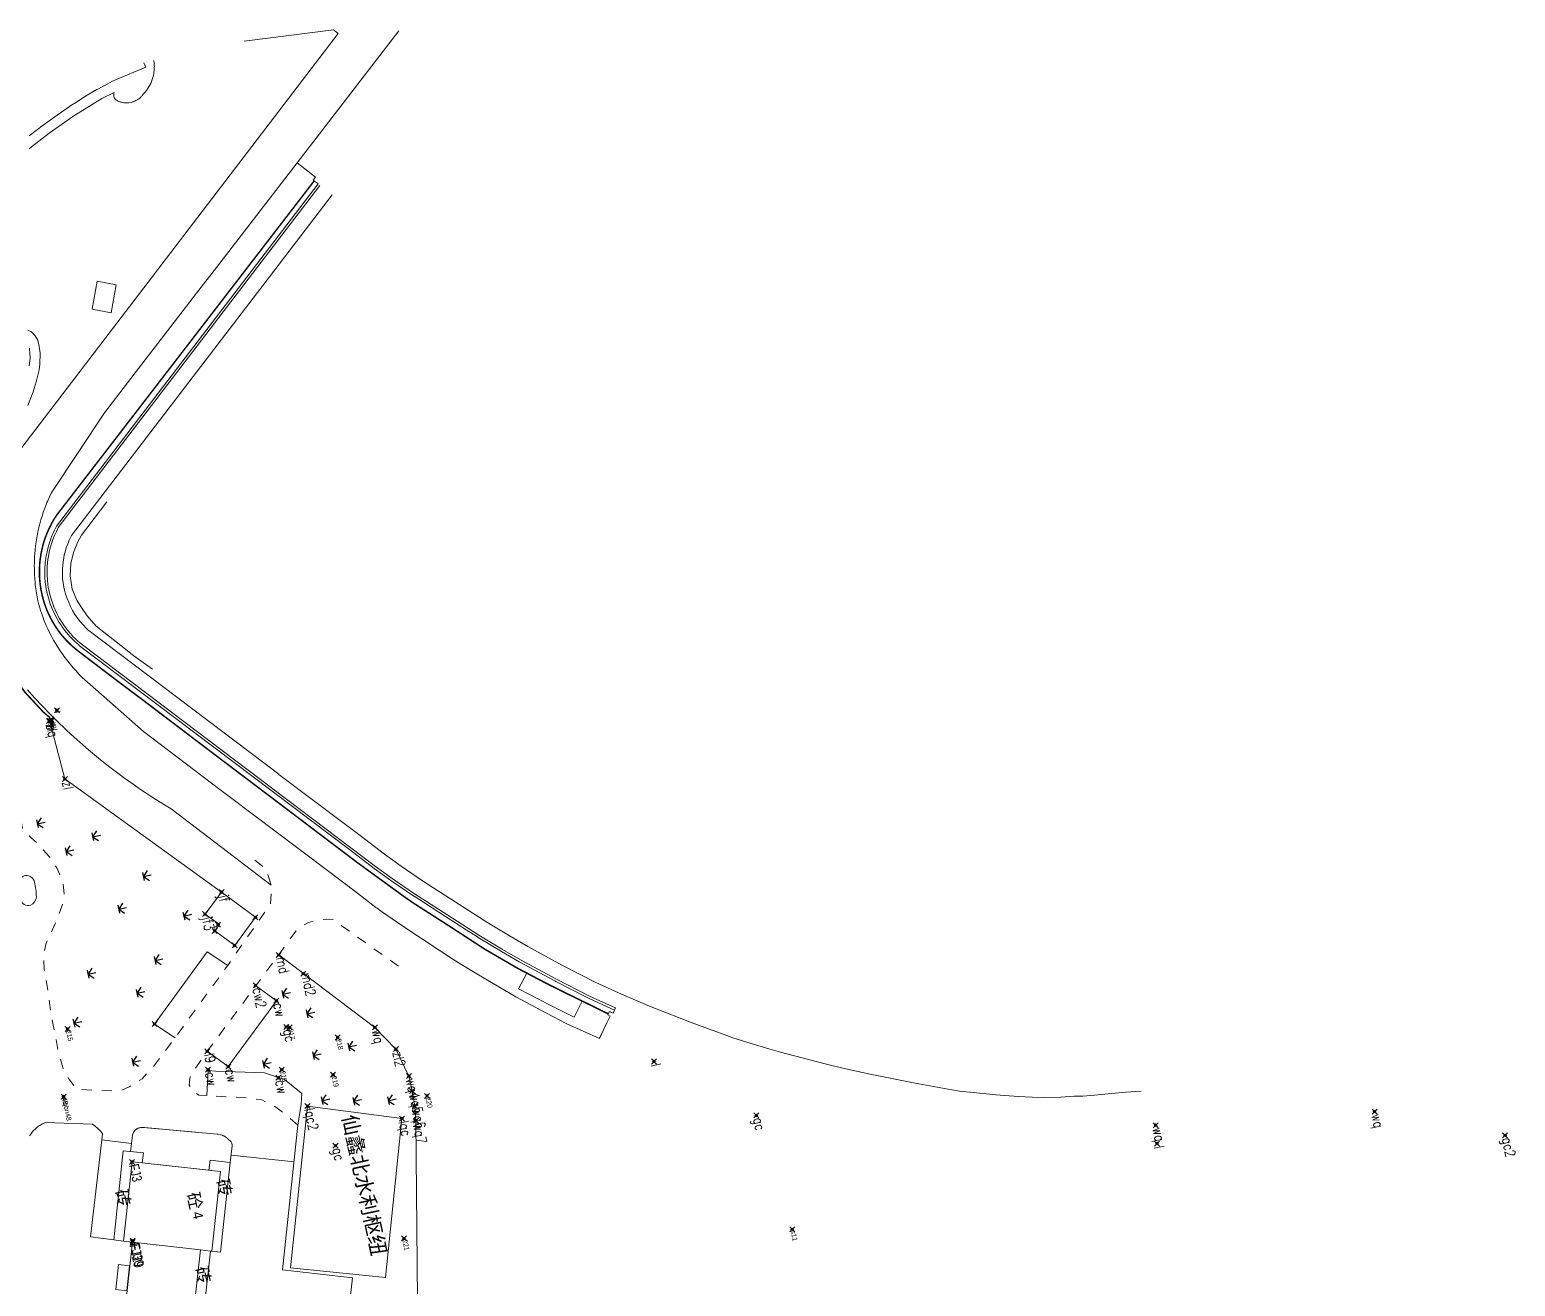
# Model space of a CAD drawing. Extents: x 526875 to 527530, y 3493038 to 3493574.
# Drawn here: x 527217.9 to 527514.3, y 3493323.7 to 3493574.5 of the extents above; entities that cross this region are included whole.
import ezdxf
from ezdxf.enums import TextEntityAlignment as Align

# ---------------------------------------------------------------- set-up
doc = ezdxf.new("R2010")
doc.units = 0
doc.header["$LTSCALE"] = 2
doc.header["$PDMODE"] = 35
doc.header["$PDSIZE"] = 0.5
doc.linetypes.add('X6', pattern=[2, 1, -1])
doc.layers.get('0').update_dxf_attribs({"linetype": 'CONTINUOUS'})
for name, color, linetype in [('DLSS', 7, 'CONTINUOUS'), ('JMD', 7, 'CONTINUOUS'), ('JMD-居民地名称说明注记', 7, 'CONTINUOUS'), ('JMD-房层注记', 7, 'CONTINUOUS'), ('JMD-房屋属性注记', 7, 'CONTINUOUS'), ('ZBTZ', 7, 'CONTINUOUS'), ('ZDH', 3, 'CONTINUOUS'), ('ZDH1', 2, 'CONTINUOUS'), ('zdh2', 7, 'CONTINUOUS'), ('交通辅助线_1000', 7, 'CONTINUOUS'), ('围墙', 7, 'CONTINUOUS'), ('植被线_1000', 7, 'CONTINUOUS'), ('植被面_1000', 7, 'CONTINUOUS')]:
    doc.layers.add(name, color=color, linetype=linetype)
for name, color, linetype, lineweight in [('线状交通及附属设施辅助层', 7, 'CONTINUOUS', 30), ('线状居民地及垣栅辅助层', 7, 'CONTINUOUS', 30), ('线状工矿建（构）筑物及其他设施', 7, 'CONTINUOUS', 30), ('线状植被与土质', 7, 'CONTINUOUS', 30)]:
    doc.layers.add(name, color=color, linetype=linetype, lineweight=lineweight)
doc.styles.add('HZ', font='rs.shx', dxfattribs={"width": 0.8})
doc.styles.add('中等线体', font='')
doc.styles.add('宋体', font='SimSun.ttf')
doc.styles.add('细等线体', font='', dxfattribs={"width": 0.8})
doc.styles.get('中等线体').set_extended_font_data('迷你简中等线')
doc.styles.get('细等线体').set_extended_font_data('迷你简细等线')
doc.linetypes.add('1161', pattern='A,0,[149,AAA.SHX,S=0.15,R=0,X=0,Y=0],-1.6', length=1.6)
doc.linetypes.add('443', pattern='A,9.4,[169,AAA.SHX,S=1,R=0,X=0,Y=0.15],0.6', length=10)
doc.linetypes.add('444', pattern='A,4.5,[145,AAA.SHX,S=1,R=0,X=0,Y=1],4.5,-0.5,[146,AAA.SHX,S=1,R=0,X=0,Y=0],-0.5', length=10)

# ---------------------------------------------------------------- blocks, each defined once
blk = doc.blocks.new('gc124')
for p, q in [((-1, 1), (0, 0)), ((-0.8, 0), (0.8, 0)), ((0, 0), (0, 1.6)), ((0, 0), (1, 1))]:
    blk.add_line(p, q)

msp = doc.modelspace()

# ---------------------------------------------------------------- linework, layer by layer
at = {"color": 252, "linetype": 'Continuous', "lineweight": 0, "elevation": 17.75, "flags": 128}
msp.add_lwpolyline([(527238.37, 3493332.5), (527236.56, 3493332.7)], dxfattribs=at)
at = {"layer": 'DLSS', "color": 252, "linetype": 'X6', "lineweight": 0, "flags": 128}
for points, elevation in [([(527262.8, 3493408.71), (527265.04, 3493406.95), (527266.06, 3493403.73), (527266.2, 3493403.43), (527265.89, 3493399.94), (527257.37, 3493387.72), (527246.85, 3493373.27), (527245.04, 3493370.78), (527242.3, 3493367.24), (527240.27, 3493365.1), (527237.72, 3493363.49), (527235.72, 3493362.6), (527227.24, 3493362.96), (527224.69, 3493366.39), (527223.5, 3493370.8), (527222.25, 3493377.34), (527221.69, 3493381.04), (527221.27, 3493383.98), (527220.75, 3493386.96), (527220.63, 3493389.94), (527221.11, 3493392.13), (527222.2, 3493394.32), (527223.31, 3493396.98), (527224.4, 3493399.84), (527224.75, 3493402.01), (527224.45, 3493404.3), (527223.35, 3493407.04), (527221.72, 3493409.43), (527219.7, 3493411.75), (527218.07, 3493413.22), (527216.48, 3493414.8), (527214.95, 3493422.68)], 10.33), ([(527271.34, 3493355.8), (527268.93, 3493357.95), (527266.61, 3493359.69), (527264.16, 3493360.88), (527261.39, 3493361.26), (527251.63, 3493361.81), (527250.29, 3493362.71), (527249.67, 3493363.9), (527249.85, 3493365.57), (527253.28, 3493370.57), (527267.54, 3493389.79), (527270.93, 3493394.55), (527272.07, 3493395.47), (527273.51, 3493396.27), (527275.17, 3493396.78), (527277.08, 3493396.92), (527278.41, 3493396.85), (527293.02, 3493386.45)], -3.07)]:
    msp.add_lwpolyline(points, dxfattribs=dict(at, elevation=elevation))
at = {"layer": 'JMD', "color": 252, "linetype": '443', "lineweight": 0, "flags": 128}
msp.add_lwpolyline([(527221.8, 3493436.59, 0.3, 0.3, 0), (527221.77, 3493437.28, 0.3, 0.3, 0), (527220.57, 3493438.27, 0.3, 0.3, 0), (527216.89, 3493442.25, 0.3, 0.3, 0), (527214.51, 3493445.59, 0.3, 0.3, 0), (527211.55, 3493451.61, 0.3, 0.3, 0), (527208.03, 3493451.14, 0.3, 0.3, 0), (527207.06, 3493454.05, 0.3, 0.3, 0), (527194.88, 3493452.4, 0.3, 0.3, 0), (527182.7, 3493450.66, 0.3, 0.3, 0), (527181.7, 3493450.56, 0.3, 0.3, 0), (527180.92, 3493450.67, 0.3, 0.3, 0), (527180.2, 3493450.63, 0.3, 0.3, 0), (527180.03, 3493450.73, 0.3, 0.3, 0), (527179.89, 3493450.86, 0.3, 0.3, 0), (527179.82, 3493450.93, 0.3, 0.3, 0), (527179.71, 3493451.09, 0.3, 0.3, 0), (527179.67, 3493451.18, 0.3, 0.3, 0), (527179.6, 3493451.36, 0.3, 0.3, 0), (527172.34, 3493503.25, 0.3, 0.3, 0), (527202.76, 3493543.92, 0, 0, 0)], format="xyseb", dxfattribs=at)
at = {"layer": 'JMD', "color": 252, "linetype": '444', "lineweight": 0, "flags": 128}
for points in [[(527256.13, 3493402.33), (527224.87, 3493424.92), (527221.8, 3493436.59)], [(527321.17, 3493321.62), (527295.26, 3493320.93), (527294.92, 3493356.69), (527294.69, 3493359.67), (527294.18, 3493362.67), (527293.52, 3493365.62), (527290.93, 3493371), (527286.73, 3493375.34), (527267.54, 3493389.79)]]:
    msp.add_lwpolyline(points, dxfattribs=at)
at = {"layer": 'JMD', "color": 252, "linetype": 'Continuous', "lineweight": 0, "elevation": 12.3, "flags": 128}
msp.add_lwpolyline([(527258.76, 3493391.69), (527254.78, 3493394.6), (527255.7, 3493395.85), (527252.84, 3493397.94), (527256.13, 3493402.33), (527262.91, 3493397.32)], close=True, dxfattribs=at)
at = {"layer": 'JMD', "color": 252, "linetype": 'Continuous', "lineweight": 0, "elevation": -3.07}
for points in [[(527240.32, 3493348.28), (527238.27, 3493348.5), (527236.56, 3493332.7), (527234.61, 3493332.94), (527236.53, 3493350.71), (527240.53, 3493350.27)], [(527254.21, 3493330.66), (527253.91, 3493330.69), (527251.91, 3493330.91), (527238.36, 3493332.5), (527236.56, 3493332.7), (527238.27, 3493348.5), (527240.32, 3493348.28), (527255.93, 3493346.59)], [(527254.21, 3493330.66), (527255.93, 3493346.59), (527253.63, 3493346.83), (527253.85, 3493348.83), (527257.85, 3493348.4), (527255.91, 3493330.48)], [(527250.87, 3493321.33), (527247.09, 3493285.71), (527233.38, 3493287.33), (527238.36, 3493332.5), (527251.91, 3493330.91)], [(527250.87, 3493321.33), (527251.91, 3493330.91), (527253.91, 3493330.69), (527252.87, 3493321.11)]]:
    msp.add_lwpolyline(points, close=True, dxfattribs=at)
at = {"layer": 'ZBTZ', "color": 252, "lineweight": 0, "elevation": 10.28, "flags": 128}
msp.add_lwpolyline([(527219.19, 3493401.37, -0.29189), (527218.02, 3493399.75, -0.518264), (527216.13, 3493400.98, 0.042083), (527215.78, 3493403.93, -0.449515), (527217.04, 3493405.63, -0.37671), (527218.82, 3493404.33, -0.046218)], format="xyb", close=True, dxfattribs=at)
at = {"layer": 'ZBTZ', "color": 252, "linetype": '1161', "lineweight": 0, "flags": 128}
for points, elevation in [([(527246.85, 3493373.27), (527242.76, 3493376), (527253.27, 3493390.4), (527257.37, 3493387.72)], 10.33), ([(527253.46, 3493366.71), (527253.17, 3493361.73)], 10.48)]:
    msp.add_lwpolyline(points, dxfattribs=dict(at, elevation=elevation))
at = {"layer": 'ZBTZ', "color": 252, "linetype": '1161', "lineweight": 0}
for points in [[(527253.28, 3493370.57), (527257.46, 3493367.51), (527267.09, 3493380.64), (527262.94, 3493383.72)], [(527253.46, 3493366.71), (527255, 3493366.57), (527264.69, 3493366.26), (527268.7, 3493364.93), (527272.14, 3493362.17), (527272.03, 3493360), (527272.03, 3493360), (527271.34, 3493355.8)]]:
    msp.add_lwpolyline(points, dxfattribs=at)
at = {"layer": 'ZDH', "linetype": 'Continuous', "lineweight": 0}
for p in [(527221.72, 3493436.49, 11.38), (527224.87, 3493424.92, 11.29), (527256.13, 3493402.33, 12.39), (527252.84, 3493397.94, 12.33), (527262.91, 3493397.32, 12.49), (527254.78, 3493394.6, 12.3), (527255.46, 3493395.83, 12.62), (527258.76, 3493391.69, 12.3), (527267.53, 3493389.79), (527272.44, 3493386.06, 11.09), (527262.94, 3493383.72, 10.91), (527267.09, 3493380.64, 10.9), (527242.76, 3493376, 10.62), (527269.05, 3493375.42, 11.24), (527286.73, 3493375.34, 11.29), (527253.28, 3493370.57, 10.56), (527290.93, 3493371, 11.17), (527253.46, 3493366.87, 10.48), (527257.46, 3493367.51, 10.62), (527342.43, 3493368.53, 11.16), (527267.46, 3493365.28, 10.57), (527293.52, 3493365.62, 11.17), (527294.18, 3493362.67, 11.16), (527273.29, 3493359.63, 10.61), (527294.69, 3493359.67, 11.21), (527362.85, 3493357.76, 11.27), (527486.24, 3493358.5, 12.27), (527292.12, 3493357.15, 10.7), (527294.92, 3493356.69, 11.24), (527442.54, 3493355.81, 12.46), (527442.84, 3493352.16, 11.42), (527512.3, 3493353.79, 12.21), (527278.88, 3493351.73, 10.74), (527238.27, 3493348.5, 23.06), (527238.37, 3493332.5, 17.75), (527238.4, 3493332.78, 17.75)]:
    msp.add_point(p, dxfattribs=at)
at = {"layer": 'ZDH1', "linetype": 'Continuous', "lineweight": 0}
for p in [(527225.41, 3493375), (527225.41, 3493375), (527269.73, 3493375.32), (527279.32, 3493373.32), (527268.16, 3493366.89), (527278.41, 3493365.87), (527224.6, 3493361.54), (527224.6, 3493361.54), (527297.15, 3493361.66), (527292.54, 3493333.21)]:
    msp.add_point(p, dxfattribs=at)
at = {"layer": 'zdh2', "linetype": 'Continuous', "lineweight": 0}
for p in [(527223.28, 3493438.65, 11.26), (527221.8, 3493436.59, 11.35), (527222.17, 3493436.83, 11.3), (527222.24, 3493436.54, 11.45), (527370.03, 3493335.02, 11.37)]:
    msp.add_point(p, dxfattribs=at)
at = {"layer": '交通辅助线_1000', "color": 252, "lineweight": 0, "elevation": -3.07}
for points in [[(527283.28, 3493402.11), (527273.48, 3493409.52), (527255.8, 3493422.83), (527240.54, 3493434.4), (527228.28, 3493445.25), (527227.68, 3493445.86), (527227.39, 3493446.17), (527227.1, 3493446.48), (527226.53, 3493447.11), (527225.98, 3493447.76), (527225.45, 3493448.42), (527224.93, 3493449.1), (527224.68, 3493449.44), (527224.43, 3493449.78), (527223.95, 3493450.48), (527223.49, 3493451.2), (527223.27, 3493451.56), (527223.04, 3493451.92), (527222.62, 3493452.66), (527222.21, 3493453.4), (527221.82, 3493454.16), (527221.45, 3493454.92), (527221.1, 3493455.7), (527220.77, 3493456.48), (527220.62, 3493456.88), (527220.46, 3493457.27), (527220.18, 3493458.07), (527220.03, 3493458.48), (527219.91, 3493458.88), (527219.65, 3493459.69), (527219.48, 3493460.49), (527219.4, 3493460.89), (527219.32, 3493461.29), (527219.25, 3493461.69), (527219.12, 3493462.5), (527219.01, 3493463.3), (527218.97, 3493463.71), (527218.93, 3493464.11), (527218.86, 3493464.93), (527218.81, 3493465.74), (527218.78, 3493466.56), (527218.78, 3493466.96), (527218.77, 3493467.37), (527218.78, 3493468.19), (527218.81, 3493469), (527218.84, 3493469.41), (527218.86, 3493469.82), (527218.93, 3493470.63), (527219.02, 3493471.44), (527219.08, 3493471.84), (527219.13, 3493472.25), (527219.26, 3493473.05), (527219.41, 3493473.86), (527219.49, 3493474.25), (527219.67, 3493475.05), (527219.77, 3493475.45), (527219.86, 3493475.84), (527220.08, 3493476.63), (527220.31, 3493477.41), (527220.44, 3493477.8), (527220.57, 3493478.19), (527220.84, 3493478.95), (527221.13, 3493479.72), (527221.29, 3493480.09), (527221.44, 3493480.47), (527221.77, 3493481.22), (527222.11, 3493481.96), (527232.75, 3493497.97), (527239.58, 3493506.83), (527251.15, 3493521.86), (527255.13, 3493527.03), (527271.2, 3493547.9), (527291.49, 3493574.24)], [(527275.42, 3493543.68), (527223.18, 3493475.36), (527222.77, 3493474.55), (527222.52, 3493474.01), (527222.28, 3493473.45), (527222.07, 3493472.89), (527221.97, 3493472.61), (527221.87, 3493472.32), (527221.78, 3493472.04), (527221.6, 3493471.46), (527221.52, 3493471.17), (527221.44, 3493470.88), (527221.38, 3493470.58), (527221.31, 3493470.29), (527221.19, 3493469.7), (527221.09, 3493469.11), (527221.04, 3493468.79), (527221.01, 3493468.51), (527220.97, 3493468.17), (527220.94, 3493467.91), (527220.91, 3493467.54), (527220.9, 3493467.31), (527220.87, 3493466.71), (527220.87, 3493466.59), (527220.87, 3493466.11), (527220.87, 3493465.96), (527220.89, 3493465.2), (527220.9, 3493465.01), (527220.95, 3493464.38), (527220.96, 3493464.3), (527221.02, 3493463.75), (527221.07, 3493463.41), (527221.17, 3493462.81), (527221.22, 3493462.52), (527221.29, 3493462.2), (527221.44, 3493461.56), (527221.53, 3493461.25), (527221.71, 3493460.62), (527221.82, 3493460.31), (527222.03, 3493459.69), (527222.39, 3493458.78), (527222.8, 3493457.89), (527223.25, 3493457.02), (527223.75, 3493456.18), (527224.11, 3493455.63), (527224.29, 3493455.36), (527224.48, 3493455.09), (527224.86, 3493454.57), (527225.07, 3493454.31), (527225.27, 3493454.06), (527225.49, 3493453.81), (527225.92, 3493453.32), (527226.14, 3493453.08), (527226.59, 3493452.61), (527226.83, 3493452.39), (527227.31, 3493451.94), (527227.56, 3493451.73), (527227.8, 3493451.51), (527281.66, 3493410.84), (527286.57, 3493407.08), (527289.95, 3493404.66), (527294.53, 3493401.53), (527294.55, 3493401.52), (527295.51, 3493400.9), (527300.85, 3493397.47), (527304.94, 3493394.84), (527307.22, 3493393.39), (527307.36, 3493393.3), (527311.99, 3493390.5), (527315.56, 3493388.43), (527322.64, 3493384.64), (527322.86, 3493384.52), (527329.34, 3493381.19), (527333.95, 3493379.07), (527334.59, 3493378.79), (527334.28, 3493378.15)], [(527332.37, 3493374.88), (527331.55, 3493373.11), (527325.07, 3493376.07), (527321, 3493378.15), (527314.9, 3493381.46), (527308.9, 3493384.95), (527306.39, 3493386.45), (527303.87, 3493387.96), (527302.27, 3493388.95), (527299.54, 3493390.73), (527292.34, 3493395.53), (527288.07, 3493398.49), (527287.21, 3493399.11), (527286.96, 3493399.29), (527283.28, 3493402.11)], [(527287.21, 3493399.11), (527286.96, 3493399.29), (527283.28, 3493402.11)], [(527234.61, 3493332.94), (527229.96, 3493333.51), (527232.23, 3493352.87), (527232.38, 3493354.15), (527232.01, 3493354.61), (527231.81, 3493354.83), (527231.39, 3493355.24), (527230.94, 3493355.63), (527230.4, 3493356.02), (527221.03, 3493356.34), (527220.57, 3493356.15), (527220.37, 3493356.06), (527219.99, 3493355.84), (527219.8, 3493355.73), (527219.44, 3493355.47), (527219.27, 3493355.34), (527218.93, 3493355.05), (527218.62, 3493354.74), (527218.33, 3493354.4), (527218.2, 3493354.23), (527218.07, 3493354.05), (527217.83, 3493353.68)], [(527240.77, 3493355.35), (527240.49, 3493355.38), (527240.46, 3493355.38), (527240.21, 3493355.38), (527240.14, 3493355.37), (527240.01, 3493355.35), (527239.82, 3493355.32), (527239.74, 3493355.29), (527239.63, 3493355.26), (527239.5, 3493355.21), (527239.47, 3493355.2), (527239.29, 3493355.1), (527239.26, 3493355.08), (527239.12, 3493354.98), (527238.98, 3493354.87), (527238.91, 3493354.8), (527238.78, 3493354.67), (527238.72, 3493354.59), (527238.58, 3493354.39), (527238.57, 3493354.36), (527238.37, 3493353.87), (527238.29, 3493353.24), (527237.95, 3493350.55)], [(527257.85, 3493348.4), (527258.24, 3493351.67), (527258.25, 3493351.71), (527258.25, 3493351.87), (527258.25, 3493351.88), (527258.23, 3493352), (527258.22, 3493352.05), (527258.19, 3493352.15), (527258.15, 3493352.27), (527258.05, 3493352.44), (527258.03, 3493352.48), (527257.9, 3493352.63), (527257.77, 3493352.73), (527257.64, 3493352.82), (527257.41, 3493353.07), (527257.28, 3493353.18), (527257.16, 3493353.3), (527257.07, 3493353.37), (527256.98, 3493353.43), (527256.79, 3493353.56), (527256.59, 3493353.66), (527256.49, 3493353.72), (527256.39, 3493353.76), (527256.28, 3493353.8), (527256.07, 3493353.88), (527255.94, 3493353.91), (527255.47, 3493354), (527255.29, 3493354.03), (527240.49, 3493355.37)], [(527271.34, 3493355.8), (527268.29, 3493326.94), (527282.29, 3493325.36), (527281.21, 3493316.13)]]:
    msp.add_lwpolyline(points, dxfattribs=at)
at = {"layer": '围墙', "color": 252, "linetype": '443', "lineweight": 0, "const_width": 0.3, "elevation": -3.07}
msp.add_lwpolyline([(527274.62, 3493544.29), (527223.18, 3493477.51), (527222.84, 3493476.99), (527222.52, 3493476.45), (527222.21, 3493475.91), (527221.93, 3493475.35), (527221.66, 3493474.79), (527221.29, 3493473.93), (527220.95, 3493473.06), (527220.66, 3493472.17), (527220.49, 3493471.57), (527220.27, 3493470.66), (527220.09, 3493469.74), (527219.95, 3493468.82), (527219.85, 3493467.88), (527219.8, 3493466.95), (527219.79, 3493466.01), (527219.82, 3493465.08), (527219.87, 3493464.46), (527219.98, 3493463.53), (527220.12, 3493462.6), (527220.32, 3493461.69), (527220.55, 3493460.78), (527220.82, 3493459.88), (527221.14, 3493458.99), (527221.38, 3493458.4), (527221.64, 3493457.82), (527222.06, 3493456.96), (527222.52, 3493456.13), (527223.02, 3493455.32), (527223.56, 3493454.53), (527223.95, 3493454.02), (527224.34, 3493453.52), (527224.97, 3493452.8), (527225.41, 3493452.34), (527226.09, 3493451.67), (527226.8, 3493451.04), (527227.55, 3493450.44), (527234.88, 3493444.85), (527240.62, 3493440.54), (527253.6, 3493430.68), (527269.34, 3493418.77), (527283.28, 3493408.2), (527292.77, 3493401.3), (527294.54, 3493400.08), (527302.15, 3493395.2), (527308.6, 3493390.99), (527315.3, 3493387.09), (527321.7, 3493383.74), (527333.31, 3493378.04)], dxfattribs=at)
at = {"layer": '植被线_1000', "color": 252, "lineweight": 0}
for p, q in [((527232.23, 3493352.87, -3.07), (527238.15, 3493352.18, -3.07)), ((527258.04, 3493349.86, -3.07), (527270.63, 3493348.49, -3.07))]:
    msp.add_line(p, q, dxfattribs=at)
at = {"layer": '植被线_1000', "color": 252, "lineweight": 0, "elevation": -3.07}
for points in [[(527275.78, 3493543.41), (527223.56, 3493475.11), (527223.17, 3493474.33), (527222.81, 3493473.53), (527222.48, 3493472.71), (527222.2, 3493471.88), (527221.95, 3493471.03), (527221.75, 3493470.18), (527221.58, 3493469.31), (527221.49, 3493468.73), (527221.42, 3493468.15), (527221.35, 3493467.27), (527221.32, 3493466.39), (527221.33, 3493465.51), (527221.38, 3493464.64), (527221.47, 3493463.76), (527221.56, 3493463.18), (527221.66, 3493462.6), (527221.8, 3493461.98), (527222.05, 3493461.06), (527222.24, 3493460.45), (527222.45, 3493459.85), (527222.68, 3493459.26), (527222.93, 3493458.67), (527223.2, 3493458.09), (527223.49, 3493457.52), (527223.8, 3493456.97), (527224.3, 3493456.15), (527224.66, 3493455.62), (527225.03, 3493455.1), (527225.42, 3493454.6), (527226.03, 3493453.87), (527226.46, 3493453.39), (527226.91, 3493452.94), (527227.37, 3493452.5), (527228.09, 3493451.87), (527281.93, 3493411.2), (527286.84, 3493407.44), (527290.21, 3493405.04), (527294.64, 3493402), (527301.1, 3493397.85), (527307.46, 3493393.77), (527312.22, 3493390.89), (527315.78, 3493388.82), (527322.85, 3493385.04), (527329.54, 3493381.59), (527334.14, 3493379.48), (527334.77, 3493379.21), (527334.59, 3493378.79)], [(527267.55, 3493425.89), (527229.99, 3493454.26), (527229.55, 3493454.65), (527229.12, 3493455.05), (527228.5, 3493455.69), (527227.92, 3493456.35), (527227.38, 3493457.05), (527226.88, 3493457.78), (527226.42, 3493458.54), (527226.01, 3493459.32), (527225.63, 3493460.12), (527225.31, 3493460.94), (527225.02, 3493461.78), (527224.79, 3493462.63), (527224.66, 3493463.2), (527224.51, 3493464.07), (527224.42, 3493464.95), (527224.38, 3493465.83), (527224.38, 3493466.72), (527224.44, 3493467.6), (527224.5, 3493468.18), (527224.64, 3493469.06), (527224.76, 3493469.63), (527224.97, 3493470.49), (527225.14, 3493471.05), (527225.44, 3493471.88), (527225.78, 3493472.7), (527226.17, 3493473.49), (527253.76, 3493509.49), (527264.82, 3493524.04), (527278.2, 3493541.54)], [(527267.59, 3493425.83), (527283.79, 3493413.63), (527288.65, 3493409.9), (527291.96, 3493407.54), (527296.46, 3493404.47), (527302.75, 3493400.42), (527309.09, 3493396.36), (527313.77, 3493393.52), (527317.28, 3493391.49), (527324.21, 3493387.7), (527330.85, 3493384.28), (527335.35, 3493382.22), (527341.18, 3493379.74), (527349.84, 3493376.33), (527357, 3493373.7), (527358.2, 3493373.27), (527361.82, 3493372.1), (527365.37, 3493371.05), (527367.71, 3493370.42), (527376.36, 3493368.14), (527380.42, 3493367.16), (527385.6, 3493366.02), (527394.58, 3493364.21), (527401.91, 3493362.89), (527403.41, 3493362.64), (527404.03, 3493362.56), (527405.56, 3493362.39), (527410.68, 3493361.88), (527415.09, 3493361.55), (527417.88, 3493361.41), (527420.24, 3493361.35), (527423.66, 3493361.41), (527426.29, 3493361.63), (527428.04, 3493361.64), (527430.36, 3493361.83), (527436.56, 3493362.43), (527439.68, 3493362.59)]]:
    msp.add_lwpolyline(points, dxfattribs=at)
at = {"layer": '植被线_1000', "color": 252, "lineweight": 0, "elevation": 10.68}
msp.add_lwpolyline([(527292.12, 3493357.15), (527273.29, 3493359.63), (527269.87, 3493327.34), (527288.86, 3493325.44)], close=True, dxfattribs=at)
at = {"layer": '植被面_1000', "color": 252, "lineweight": 0, "elevation": -3.07}
for points in [[(527260.64, 3493572.19), (527278.47, 3493574.47), (527279.4, 3493573.74), (527216.26, 3493491.1)], [(527217.73, 3493550.7), (527218.22, 3493551.1), (527221.75, 3493553.8), (527226.64, 3493557.29), (527227.16, 3493557.63), (527229.58, 3493559.11), (527230.31, 3493559.56), (527232.27, 3493560.76), (527234.73, 3493561.94), (527234.67, 3493561.8), (527234.63, 3493561.65), (527234.61, 3493561.42), (527234.61, 3493561.27), (527234.65, 3493561.12), (527234.66, 3493561.05), (527234.69, 3493560.97), (527234.72, 3493560.9), (527234.76, 3493560.84), (527234.83, 3493560.7), (527234.88, 3493560.64), (527234.93, 3493560.58), (527234.99, 3493560.53), (527235.04, 3493560.48), (527235.11, 3493560.43), (527235.17, 3493560.39), (527235.37, 3493560.28), (527235.63, 3493560.16), (527235.77, 3493560.11), (527235.91, 3493560.06), (527236.05, 3493560.02), (527236.2, 3493559.98), (527236.34, 3493559.95), (527236.63, 3493559.9), (527236.78, 3493559.89), (527237.07, 3493559.86), (527237.22, 3493559.87), (527237.37, 3493559.87), (527237.66, 3493559.89), (527238.1, 3493559.97), (527238.38, 3493560.05), (527238.52, 3493560.1), (527238.66, 3493560.15), (527238.8, 3493560.2), (527239.06, 3493560.33), (527239.44, 3493560.56), (527239.8, 3493560.83), (527240.01, 3493561.03), (527240.12, 3493561.13), (527240.22, 3493561.24), (527240.32, 3493561.35), (527240.49, 3493561.59), (527240.91, 3493562.04), (527241.16, 3493562.36), (527241.51, 3493562.87), (527241.72, 3493563.22), (527241.81, 3493563.4), (527242, 3493563.77), (527242.08, 3493563.96), (527242.24, 3493564.34), (527242.3, 3493564.53), (527242.43, 3493564.92), (527242.48, 3493565.12), (527242.53, 3493565.32), (527242.61, 3493565.72), (527242.64, 3493565.92), (527242.69, 3493566.33), (527242.71, 3493566.53), (527242.72, 3493566.94), (527242.73, 3493567.15), (527242.72, 3493567.35), (527242.7, 3493567.76), (527242.63, 3493568.32)], [(527217.48, 3493499.46), (527218.51, 3493502.2), (527219.14, 3493504.2), (527219.71, 3493506.61), (527219.86, 3493507.74), (527219.93, 3493509.88), (527219.77, 3493511.23), (527219.48, 3493512.48), (527218.95, 3493513.38), (527218.22, 3493514.14), (527217.47, 3493514.51)]]:
    msp.add_lwpolyline(points, dxfattribs=at)
at = {"layer": '植被面_1000', "color": 252, "lineweight": 0}
for points, elevation in [([(527274.62, 3493544.29), (527223.18, 3493477.51), (527222.84, 3493476.99), (527222.52, 3493476.45), (527222.21, 3493475.91), (527221.93, 3493475.35), (527221.66, 3493474.79), (527221.29, 3493473.93), (527220.95, 3493473.06), (527220.66, 3493472.17), (527220.49, 3493471.57), (527220.27, 3493470.66), (527220.09, 3493469.74), (527219.95, 3493468.84), (527219.95, 3493468.82), (527219.95, 3493468.82), (527219.94, 3493468.76), (527219.85, 3493467.88), (527219.8, 3493466.95), (527219.79, 3493466.01), (527219.82, 3493465.08), (527219.87, 3493464.46), (527219.98, 3493463.53), (527220.12, 3493462.6), (527220.32, 3493461.69), (527220.55, 3493460.78), (527220.82, 3493459.88), (527221.14, 3493458.99), (527221.38, 3493458.4), (527221.64, 3493457.82), (527222.06, 3493456.96), (527222.52, 3493456.13), (527223.02, 3493455.32), (527223.56, 3493454.53), (527223.95, 3493454.02), (527224.08, 3493453.85), (527224.21, 3493453.69), (527224.34, 3493453.52), (527224.54, 3493453.3), (527224.87, 3493452.92), (527224.97, 3493452.8), (527225.27, 3493452.49), (527225.37, 3493452.38), (527225.41, 3493452.34), (527225.61, 3493452.14), (527226.04, 3493451.72), (527226.09, 3493451.67), (527226.31, 3493451.47), (527226.75, 3493451.09), (527226.8, 3493451.04), (527226.88, 3493450.97), (527227.55, 3493450.44), (527234.88, 3493444.85), (527240.62, 3493440.54), (527253.6, 3493430.68), (527269.34, 3493418.77), (527283.28, 3493408.2), (527292.77, 3493401.3), (527294.54, 3493400.08), (527302.15, 3493395.2), (527308.6, 3493390.99), (527315.3, 3493387.09), (527317.05, 3493386.18), (527315.4, 3493383.02), (527321.58, 3493379.83), (527326.51, 3493377.38), (527328.09, 3493380.6), (527333.31, 3493378.04), (527333.21, 3493377.84), (527333.71, 3493377.56), (527333.04, 3493376.22), (527332.37, 3493374.88), (527331.58, 3493373.19), (527331.55, 3493373.11), (527325.07, 3493376.07), (527321, 3493378.15), (527314.9, 3493381.46), (527308.9, 3493384.95), (527306.39, 3493386.45), (527303.87, 3493387.96), (527302.27, 3493388.95), (527299.54, 3493390.73), (527292.34, 3493395.53), (527288.07, 3493398.49), (527287.21, 3493399.11), (527286.96, 3493399.29), (527283.28, 3493402.11), (527273.48, 3493409.52), (527255.8, 3493422.83), (527240.54, 3493434.4), (527228.28, 3493445.25), (527227.68, 3493445.86), (527227.39, 3493446.17), (527227.1, 3493446.48), (527226.53, 3493447.11), (527225.98, 3493447.76), (527225.45, 3493448.42), (527224.93, 3493449.1), (527224.68, 3493449.44), (527224.43, 3493449.78), (527223.95, 3493450.48), (527223.49, 3493451.2), (527223.27, 3493451.56), (527223.04, 3493451.92), (527222.62, 3493452.66), (527222.21, 3493453.4), (527221.82, 3493454.16), (527221.45, 3493454.92), (527221.1, 3493455.7), (527220.77, 3493456.48), (527220.62, 3493456.88), (527220.46, 3493457.27), (527220.18, 3493458.07), (527220.03, 3493458.48), (527219.91, 3493458.88), (527219.65, 3493459.69), (527219.48, 3493460.49), (527219.4, 3493460.89), (527219.32, 3493461.29), (527219.25, 3493461.69), (527219.12, 3493462.5), (527219.01, 3493463.3), (527218.97, 3493463.71), (527218.93, 3493464.11), (527218.86, 3493464.93), (527218.81, 3493465.74), (527218.78, 3493466.56), (527218.78, 3493466.96), (527218.77, 3493467.37), (527218.78, 3493468.19), (527218.81, 3493469), (527218.84, 3493469.41), (527218.86, 3493469.82), (527218.93, 3493470.63), (527219.02, 3493471.44), (527219.08, 3493471.84), (527219.13, 3493472.25), (527219.26, 3493473.05), (527219.41, 3493473.86), (527219.49, 3493474.25), (527219.67, 3493475.05), (527219.77, 3493475.45), (527219.86, 3493475.84), (527220.08, 3493476.63), (527220.31, 3493477.41), (527220.44, 3493477.8), (527220.57, 3493478.19), (527220.84, 3493478.95), (527221.13, 3493479.72), (527221.29, 3493480.09), (527221.44, 3493480.47), (527221.77, 3493481.22), (527222.11, 3493481.96), (527232.75, 3493497.97), (527239.58, 3493506.83), (527251.15, 3493521.86), (527255.13, 3493527.03), (527271.2, 3493547.9), (527274.87, 3493545.07), (527274.42, 3493544.44)], -3.07), ([(527333.31, 3493378.04), (527328.09, 3493380.6), (527321.7, 3493383.74), (527317.05, 3493386.18), (527315.3, 3493387.09), (527308.6, 3493390.99), (527302.15, 3493395.2), (527294.54, 3493400.08), (527292.77, 3493401.3), (527283.28, 3493408.2), (527269.34, 3493418.77), (527253.6, 3493430.68), (527240.62, 3493440.54), (527234.88, 3493444.85), (527227.55, 3493450.44), (527226.88, 3493450.97), (527226.8, 3493451.04), (527226.75, 3493451.09), (527226.31, 3493451.47), (527226.09, 3493451.67), (527226.04, 3493451.72), (527225.61, 3493452.14), (527225.41, 3493452.34), (527225.37, 3493452.38), (527225.27, 3493452.49), (527224.97, 3493452.8), (527224.87, 3493452.92), (527224.54, 3493453.3), (527224.34, 3493453.52), (527224.21, 3493453.69), (527224.08, 3493453.85), (527223.95, 3493454.02), (527223.56, 3493454.53), (527223.02, 3493455.32), (527222.52, 3493456.13), (527222.06, 3493456.96), (527221.64, 3493457.82), (527221.38, 3493458.4), (527221.14, 3493458.99), (527220.82, 3493459.88), (527220.55, 3493460.78), (527220.32, 3493461.69), (527220.12, 3493462.6), (527219.98, 3493463.53), (527219.87, 3493464.46), (527219.82, 3493465.08), (527219.79, 3493466.01), (527219.8, 3493466.95), (527219.85, 3493467.88), (527219.94, 3493468.76), (527219.95, 3493468.82), (527219.95, 3493468.82), (527219.95, 3493468.84), (527220.09, 3493469.74), (527220.27, 3493470.66), (527220.49, 3493471.57), (527220.66, 3493472.17), (527220.95, 3493473.06), (527221.29, 3493473.93), (527221.66, 3493474.79), (527221.93, 3493475.35), (527222.21, 3493475.91), (527222.52, 3493476.45), (527222.84, 3493476.99), (527223.18, 3493477.51), (527274.62, 3493544.29), (527274.82, 3493544.14), (527275.06, 3493543.96), (527275.42, 3493543.68), (527223.18, 3493475.36), (527222.77, 3493474.55), (527222.52, 3493474.01), (527222.28, 3493473.45), (527222.07, 3493472.89), (527221.97, 3493472.61), (527221.87, 3493472.32), (527221.78, 3493472.04), (527221.6, 3493471.46), (527221.52, 3493471.17), (527221.44, 3493470.88), (527221.38, 3493470.58), (527221.31, 3493470.29), (527221.19, 3493469.7), (527221.09, 3493469.11), (527221.04, 3493468.79), (527221.01, 3493468.51), (527220.97, 3493468.17), (527220.94, 3493467.91), (527220.91, 3493467.54), (527220.9, 3493467.31), (527220.87, 3493466.71), (527220.87, 3493466.59), (527220.87, 3493466.11), (527220.87, 3493465.96), (527220.89, 3493465.2), (527220.9, 3493465.01), (527220.95, 3493464.38), (527220.96, 3493464.3), (527221.02, 3493463.75), (527221.07, 3493463.41), (527221.17, 3493462.81), (527221.22, 3493462.52), (527221.29, 3493462.2), (527221.44, 3493461.56), (527221.53, 3493461.25), (527221.71, 3493460.62), (527221.82, 3493460.31), (527222.03, 3493459.69), (527222.39, 3493458.78), (527222.8, 3493457.89), (527223.25, 3493457.02), (527223.75, 3493456.18), (527224.11, 3493455.63), (527224.29, 3493455.36), (527224.48, 3493455.09), (527224.86, 3493454.57), (527225.07, 3493454.31), (527225.27, 3493454.06), (527225.49, 3493453.81), (527225.92, 3493453.32), (527226.14, 3493453.08), (527226.59, 3493452.61), (527226.83, 3493452.39), (527227.31, 3493451.94), (527227.56, 3493451.73), (527227.8, 3493451.51), (527281.66, 3493410.84), (527286.57, 3493407.08), (527289.95, 3493404.66), (527294.53, 3493401.53), (527294.55, 3493401.52), (527295.51, 3493400.9), (527300.85, 3493397.47), (527304.94, 3493394.84), (527307.22, 3493393.39), (527307.36, 3493393.3), (527311.99, 3493390.5), (527315.56, 3493388.43), (527322.64, 3493384.64), (527322.86, 3493384.52), (527329.34, 3493381.19), (527333.95, 3493379.07), (527334.59, 3493378.79), (527334.28, 3493378.15), (527333.57, 3493378.53)], -3.07), ([(527231.34, 3493524.27), (527230.31, 3493518.69), (527234.09, 3493517.99), (527235.11, 3493523.58)], -3.07), ([(527273.29, 3493359.63), (527269.87, 3493327.34), (527288.86, 3493325.44), (527292.12, 3493357.15)], 10.68), ([(527253.63, 3493346.83), (527240.32, 3493348.28), (527240.53, 3493350.27), (527237.95, 3493350.55), (527238.29, 3493353.24), (527238.37, 3493353.87), (527238.57, 3493354.36), (527238.58, 3493354.39), (527238.72, 3493354.59), (527238.78, 3493354.67), (527238.91, 3493354.8), (527238.98, 3493354.87), (527239.12, 3493354.98), (527239.26, 3493355.08), (527239.29, 3493355.1), (527239.47, 3493355.2), (527239.5, 3493355.21), (527239.63, 3493355.26), (527239.74, 3493355.29), (527239.82, 3493355.32), (527240.01, 3493355.35), (527240.14, 3493355.37), (527240.21, 3493355.38), (527240.46, 3493355.38), (527240.49, 3493355.38), (527240.77, 3493355.35), (527255.29, 3493354.03), (527255.47, 3493354), (527255.94, 3493353.91), (527256.07, 3493353.88), (527256.28, 3493353.8), (527256.39, 3493353.76), (527256.49, 3493353.72), (527256.59, 3493353.66), (527256.79, 3493353.56), (527256.98, 3493353.43), (527257.07, 3493353.37), (527257.16, 3493353.3), (527257.28, 3493353.18), (527257.41, 3493353.07), (527257.64, 3493352.82), (527257.77, 3493352.73), (527257.9, 3493352.63), (527258.03, 3493352.48), (527258.05, 3493352.44), (527258.15, 3493352.27), (527258.19, 3493352.15), (527258.22, 3493352.05), (527258.23, 3493352), (527258.25, 3493351.88), (527258.25, 3493351.87), (527258.25, 3493351.71), (527258.24, 3493351.67), (527257.85, 3493348.4), (527253.85, 3493348.83)], -3.07)]:
    msp.add_lwpolyline(points, close=True, dxfattribs=dict(at, elevation=elevation))
at = {"layer": '线状交通及附属设施辅助层', "color": 252, "lineweight": 0, "elevation": -3.07}
for points in [[(527283.28, 3493402.11), (527273.48, 3493409.52), (527255.8, 3493422.83), (527240.54, 3493434.4), (527228.28, 3493445.25), (527227.68, 3493445.86), (527227.39, 3493446.17), (527227.1, 3493446.48), (527226.53, 3493447.11), (527225.98, 3493447.76), (527225.45, 3493448.42), (527224.93, 3493449.1), (527224.68, 3493449.44), (527224.43, 3493449.78), (527223.95, 3493450.48), (527223.49, 3493451.2), (527223.27, 3493451.56), (527223.04, 3493451.92), (527222.62, 3493452.66), (527222.21, 3493453.4), (527221.82, 3493454.16), (527221.45, 3493454.92), (527221.1, 3493455.7), (527220.77, 3493456.48), (527220.62, 3493456.88), (527220.46, 3493457.27), (527220.18, 3493458.07), (527220.03, 3493458.48), (527219.91, 3493458.88), (527219.65, 3493459.69), (527219.48, 3493460.49), (527219.4, 3493460.89), (527219.32, 3493461.29), (527219.25, 3493461.69), (527219.12, 3493462.5), (527219.01, 3493463.3), (527218.97, 3493463.71), (527218.93, 3493464.11), (527218.86, 3493464.93), (527218.81, 3493465.74), (527218.78, 3493466.56), (527218.78, 3493466.96), (527218.77, 3493467.37), (527218.78, 3493468.19), (527218.81, 3493469), (527218.84, 3493469.41), (527218.86, 3493469.82), (527218.93, 3493470.63), (527219.02, 3493471.44), (527219.08, 3493471.84), (527219.13, 3493472.25), (527219.26, 3493473.05), (527219.41, 3493473.86), (527219.49, 3493474.25), (527219.67, 3493475.05), (527219.77, 3493475.45), (527219.86, 3493475.84), (527220.08, 3493476.63), (527220.31, 3493477.41), (527220.44, 3493477.8), (527220.57, 3493478.19), (527220.84, 3493478.95), (527221.13, 3493479.72), (527221.29, 3493480.09), (527221.44, 3493480.47), (527221.77, 3493481.22), (527222.11, 3493481.96), (527232.75, 3493497.97), (527239.58, 3493506.83), (527251.15, 3493521.86), (527255.13, 3493527.03), (527271.2, 3493547.9), (527291.49, 3493574.24)], [(527217.77, 3493553.3), (527220.55, 3493555.42), (527220.56, 3493555.43), (527223.31, 3493557.39), (527225.5, 3493558.96), (527226.08, 3493559.33), (527227.16, 3493560.03), (527228.24, 3493560.72), (527228.25, 3493560.73), (527229.34, 3493561.38), (527230.45, 3493562.05), (527231.26, 3493562.52), (527231.56, 3493562.68), (527232.64, 3493563.27), (527232.69, 3493563.3), (527234.4, 3493564.19), (527234.97, 3493564.49), (527241, 3493566.99), (527240.62, 3493567.88)], [(527275.42, 3493543.68), (527223.18, 3493475.36), (527222.77, 3493474.55), (527222.52, 3493474.01), (527222.28, 3493473.45), (527222.07, 3493472.89), (527221.97, 3493472.61), (527221.87, 3493472.32), (527221.78, 3493472.04), (527221.6, 3493471.46), (527221.52, 3493471.17), (527221.44, 3493470.88), (527221.38, 3493470.58), (527221.31, 3493470.29), (527221.19, 3493469.7), (527221.09, 3493469.11), (527221.04, 3493468.79), (527221.01, 3493468.51), (527220.97, 3493468.17), (527220.94, 3493467.91), (527220.91, 3493467.54), (527220.9, 3493467.31), (527220.87, 3493466.71), (527220.87, 3493466.59), (527220.87, 3493466.11), (527220.87, 3493465.96), (527220.89, 3493465.2), (527220.9, 3493465.01), (527220.95, 3493464.38), (527220.96, 3493464.3), (527221.02, 3493463.75), (527221.07, 3493463.41), (527221.17, 3493462.81), (527221.22, 3493462.52), (527221.29, 3493462.2), (527221.44, 3493461.56), (527221.53, 3493461.25), (527221.71, 3493460.62), (527221.82, 3493460.31), (527222.03, 3493459.69), (527222.39, 3493458.78), (527222.8, 3493457.89), (527223.25, 3493457.02), (527223.75, 3493456.18), (527224.11, 3493455.63), (527224.29, 3493455.36), (527224.48, 3493455.09), (527224.86, 3493454.57), (527225.07, 3493454.31), (527225.27, 3493454.06), (527225.49, 3493453.81), (527225.92, 3493453.32), (527226.14, 3493453.08), (527226.59, 3493452.61), (527226.83, 3493452.39), (527227.31, 3493451.94), (527227.56, 3493451.73), (527227.8, 3493451.51), (527281.66, 3493410.84), (527286.57, 3493407.08), (527289.95, 3493404.66), (527294.53, 3493401.53), (527294.55, 3493401.52), (527295.51, 3493400.9), (527300.85, 3493397.47), (527304.94, 3493394.84), (527307.22, 3493393.39), (527307.36, 3493393.3), (527311.99, 3493390.5), (527315.56, 3493388.43), (527322.64, 3493384.64), (527322.86, 3493384.52), (527329.34, 3493381.19), (527333.95, 3493379.07), (527334.59, 3493378.79), (527334.28, 3493378.15)], [(527217.77, 3493507.39), (527217.9, 3493508.36), (527217.91, 3493508.43), (527217.93, 3493508.76), (527217.93, 3493509.05), (527217.93, 3493509.31), (527217.91, 3493509.56), (527217.9, 3493509.74), (527217.78, 3493510.91)], [(527266.06, 3493403.73), (527246.07, 3493418.95), (527244.74, 3493419.77), (527244.74, 3493419.76), (527243, 3493420.84), (527241.29, 3493421.96), (527240.15, 3493422.71), (527238.47, 3493423.88), (527236.8, 3493425.07), (527235.7, 3493425.87), (527233.84, 3493427.28), (527233.84, 3493427.29), (527232.01, 3493428.74), (527230.8, 3493429.73), (527229.61, 3493430.73), (527228.43, 3493431.74), (527227.26, 3493432.78), (527226.11, 3493433.82), (527225, 3493434.85), (527223.42, 3493436.37), (527221.87, 3493437.92), (527220.34, 3493439.49), (527218.84, 3493441.09), (527217.38, 3493442.72)], [(527332.37, 3493374.88), (527331.55, 3493373.11), (527325.07, 3493376.07), (527321, 3493378.15), (527314.9, 3493381.46), (527308.9, 3493384.95), (527306.39, 3493386.45), (527303.87, 3493387.96), (527302.27, 3493388.95), (527299.54, 3493390.73), (527292.34, 3493395.53), (527288.07, 3493398.49), (527287.21, 3493399.11), (527286.96, 3493399.29), (527283.28, 3493402.11)], [(527287.21, 3493399.11), (527286.96, 3493399.29), (527283.28, 3493402.11)], [(527234.61, 3493332.94), (527229.96, 3493333.51), (527232.23, 3493352.87), (527232.38, 3493354.15), (527232.01, 3493354.61), (527231.81, 3493354.83), (527231.39, 3493355.24), (527230.94, 3493355.63), (527230.4, 3493356.02), (527221.03, 3493356.34), (527220.57, 3493356.15), (527220.37, 3493356.06), (527219.99, 3493355.84), (527219.8, 3493355.73), (527219.44, 3493355.47), (527219.27, 3493355.34), (527218.93, 3493355.05), (527218.62, 3493354.74), (527218.33, 3493354.4), (527218.2, 3493354.23), (527218.07, 3493354.05), (527217.83, 3493353.68)], [(527240.77, 3493355.35), (527240.49, 3493355.38), (527240.46, 3493355.38), (527240.21, 3493355.38), (527240.14, 3493355.37), (527240.01, 3493355.35), (527239.82, 3493355.32), (527239.74, 3493355.29), (527239.63, 3493355.26), (527239.5, 3493355.21), (527239.47, 3493355.2), (527239.29, 3493355.1), (527239.26, 3493355.08), (527239.12, 3493354.98), (527238.98, 3493354.87), (527238.91, 3493354.8), (527238.78, 3493354.67), (527238.72, 3493354.59), (527238.58, 3493354.39), (527238.57, 3493354.36), (527238.37, 3493353.87), (527238.29, 3493353.24), (527237.95, 3493350.55)], [(527257.85, 3493348.4), (527258.24, 3493351.67), (527258.25, 3493351.71), (527258.25, 3493351.87), (527258.25, 3493351.88), (527258.23, 3493352), (527258.22, 3493352.05), (527258.19, 3493352.15), (527258.15, 3493352.27), (527258.05, 3493352.44), (527258.03, 3493352.48), (527257.9, 3493352.63), (527257.77, 3493352.73), (527257.64, 3493352.82), (527257.41, 3493353.07), (527257.28, 3493353.18), (527257.16, 3493353.3), (527257.07, 3493353.37), (527256.98, 3493353.43), (527256.79, 3493353.56), (527256.59, 3493353.66), (527256.49, 3493353.72), (527256.39, 3493353.76), (527256.28, 3493353.8), (527256.07, 3493353.88), (527255.94, 3493353.91), (527255.47, 3493354), (527255.29, 3493354.03), (527240.49, 3493355.37)]]:
    msp.add_lwpolyline(points, dxfattribs=at)
at = {"layer": '线状居民地及垣栅辅助层', "color": 252, "lineweight": 0, "elevation": -3.07}
msp.add_lwpolyline([(527235.57, 3493327.98), (527235.03, 3493323), (527237.22, 3493322.77), (527237.76, 3493327.74)], close=True, dxfattribs=at)
at = {"layer": '线状工矿建（构）筑物及其他设施', "color": 252, "lineweight": 0, "elevation": -3.07}
for points in [[(527274.62, 3493544.29), (527223.18, 3493477.51), (527222.84, 3493476.99), (527222.52, 3493476.45), (527222.21, 3493475.91), (527221.93, 3493475.35), (527221.66, 3493474.79), (527221.29, 3493473.93), (527220.95, 3493473.06), (527220.66, 3493472.17), (527220.49, 3493471.57), (527220.27, 3493470.66), (527220.09, 3493469.74), (527219.95, 3493468.82), (527219.85, 3493467.88), (527219.8, 3493466.95), (527219.79, 3493466.01), (527219.82, 3493465.08), (527219.87, 3493464.46), (527219.98, 3493463.53), (527220.12, 3493462.6), (527220.32, 3493461.69), (527220.55, 3493460.78), (527220.82, 3493459.88), (527221.14, 3493458.99), (527221.38, 3493458.4), (527221.64, 3493457.82), (527222.06, 3493456.96), (527222.52, 3493456.13), (527223.02, 3493455.32), (527223.56, 3493454.53), (527223.95, 3493454.02), (527224.34, 3493453.52), (527224.97, 3493452.8), (527225.41, 3493452.34), (527226.09, 3493451.67), (527226.8, 3493451.04), (527227.55, 3493450.44), (527234.88, 3493444.85), (527240.62, 3493440.54), (527253.6, 3493430.68), (527269.34, 3493418.77), (527283.28, 3493408.2), (527292.77, 3493401.3), (527294.54, 3493400.08), (527302.15, 3493395.2), (527308.6, 3493390.99), (527315.3, 3493387.09), (527321.7, 3493383.74), (527333.31, 3493378.04)], [(527233.22, 3493480.22), (527228.22, 3493473.57), (527227.42, 3493472.11), (527226.61, 3493470.1), (527226.05, 3493467.94), (527225.91, 3493465.5), (527226.34, 3493462.84), (527227.28, 3493460.64), (527228.18, 3493459.18), (527229.34, 3493457.49), (527231.14, 3493455.39), (527236.03, 3493451.57), (527238.65, 3493449.51), (527242.34, 3493446.84)]]:
    msp.add_lwpolyline(points, dxfattribs=at)
msp.add_lwpolyline([(527235.11, 3493523.58), (527231.34, 3493524.27), (527230.31, 3493518.69), (527234.09, 3493517.99)], close=True, dxfattribs=at)
at = {"layer": '线状植被与土质', "color": 252, "lineweight": 0}
for p, q in [((527232.23, 3493352.87, -3.07), (527238.15, 3493352.18, -3.07)), ((527258.04, 3493349.86, -3.07), (527270.63, 3493348.49, -3.07))]:
    msp.add_line(p, q, dxfattribs=at)
at = {"layer": '线状植被与土质', "color": 252, "lineweight": 0, "elevation": -3.07}
for points in [[(527275.78, 3493543.41), (527223.56, 3493475.11), (527223.17, 3493474.33), (527222.81, 3493473.53), (527222.48, 3493472.71), (527222.2, 3493471.88), (527221.95, 3493471.03), (527221.75, 3493470.18), (527221.58, 3493469.31), (527221.49, 3493468.73), (527221.42, 3493468.15), (527221.35, 3493467.27), (527221.32, 3493466.39), (527221.33, 3493465.51), (527221.38, 3493464.64), (527221.47, 3493463.76), (527221.56, 3493463.18), (527221.66, 3493462.6), (527221.8, 3493461.98), (527222.05, 3493461.06), (527222.24, 3493460.45), (527222.45, 3493459.85), (527222.68, 3493459.26), (527222.93, 3493458.67), (527223.2, 3493458.09), (527223.49, 3493457.52), (527223.8, 3493456.97), (527224.3, 3493456.15), (527224.66, 3493455.62), (527225.03, 3493455.1), (527225.42, 3493454.6), (527226.03, 3493453.87), (527226.46, 3493453.39), (527226.91, 3493452.94), (527227.37, 3493452.5), (527228.09, 3493451.87), (527281.93, 3493411.2), (527286.84, 3493407.44), (527290.21, 3493405.04), (527294.64, 3493402), (527301.1, 3493397.85), (527307.46, 3493393.77), (527312.22, 3493390.89), (527315.78, 3493388.82), (527322.85, 3493385.04), (527329.54, 3493381.59), (527334.14, 3493379.48), (527334.77, 3493379.21), (527334.59, 3493378.79)], [(527267.55, 3493425.89), (527229.99, 3493454.26), (527229.55, 3493454.65), (527229.12, 3493455.05), (527228.5, 3493455.69), (527227.92, 3493456.35), (527227.38, 3493457.05), (527226.88, 3493457.78), (527226.42, 3493458.54), (527226.01, 3493459.32), (527225.63, 3493460.12), (527225.31, 3493460.94), (527225.02, 3493461.78), (527224.79, 3493462.63), (527224.66, 3493463.2), (527224.51, 3493464.07), (527224.42, 3493464.95), (527224.38, 3493465.83), (527224.38, 3493466.72), (527224.44, 3493467.6), (527224.5, 3493468.18), (527224.64, 3493469.06), (527224.76, 3493469.63), (527224.97, 3493470.49), (527225.14, 3493471.05), (527225.44, 3493471.88), (527225.78, 3493472.7), (527226.17, 3493473.49), (527253.76, 3493509.49), (527264.82, 3493524.04), (527278.2, 3493541.54)], [(527267.59, 3493425.83), (527283.79, 3493413.63), (527288.65, 3493409.9), (527291.96, 3493407.54), (527296.46, 3493404.47), (527302.75, 3493400.42), (527309.09, 3493396.36), (527313.77, 3493393.52), (527317.28, 3493391.49), (527324.21, 3493387.7), (527330.85, 3493384.28), (527335.35, 3493382.22), (527341.18, 3493379.74), (527349.84, 3493376.33), (527357, 3493373.7), (527358.2, 3493373.27), (527361.82, 3493372.1), (527365.37, 3493371.05), (527367.71, 3493370.42), (527376.36, 3493368.14), (527380.42, 3493367.16), (527385.6, 3493366.02), (527394.58, 3493364.21), (527401.91, 3493362.89), (527403.41, 3493362.64), (527404.03, 3493362.56), (527405.56, 3493362.39), (527410.68, 3493361.88), (527415.09, 3493361.55), (527417.88, 3493361.41), (527420.24, 3493361.35), (527423.66, 3493361.41), (527426.29, 3493361.63), (527428.04, 3493361.64), (527430.36, 3493361.83), (527436.56, 3493362.43), (527439.68, 3493362.59)]]:
    msp.add_lwpolyline(points, dxfattribs=at)
at = {"layer": '线状植被与土质', "color": 252, "lineweight": 0, "elevation": 10.68}
msp.add_lwpolyline([(527292.12, 3493357.15), (527273.29, 3493359.63), (527269.87, 3493327.34), (527288.86, 3493325.44)], close=True, dxfattribs=at)

# ---------------------------------------------------------------- block references
at = {"layer": 'ZBTZ', "color": 252, "linetype": 'Continuous', "lineweight": 0, "rotation": 282.1294735584918}
for p in [(527219.36, 3493415.99), (527230.41, 3493413.39), (527225.11, 3493410.42), (527240.54, 3493405.44), (527235.61, 3493398.93), (527248.61, 3493397.57), (527242.87, 3493388.68), (527229.51, 3493385.95), (527239.28, 3493382.15), (527268.33, 3493381.95), (527273.16, 3493378.05), (527226.66, 3493376.19), (527274.43, 3493369.7), (527281.52, 3493371.43), (527238.39, 3493368.38), (527264.5, 3493367.98), (527276.16, 3493360.71), (527282.49, 3493360.59), (527289.4, 3493360.71)]:
    msp.add_blockref('gc124', p, dxfattribs=at)

# ---------------------------------------------------------------- texts
at = {"layer": 'JMD-居民地名称说明注记', "color": 252, "linetype": 'Continuous', "lineweight": 0, "style": '宋体'}
msp.add_text('仙蠡北水利枢纽', height=3, rotation=282.1295, dxfattribs=at).set_placement((527284.7, 3493343.9), align=Align.MIDDLE)
at = {"layer": 'JMD-房层注记', "color": 252, "linetype": 'Continuous', "lineweight": 0, "style": '中等线体'}
msp.add_text('4', height=2, rotation=282.1295, dxfattribs=at).set_placement((527251.25, 3493338.56), align=Align.MIDDLE_LEFT)
at = {"layer": 'JMD-房屋属性注记', "color": 252, "linetype": 'Continuous', "lineweight": 0, "style": '细等线体'}
for s, p in [('砖', (527257.05, 3493341.73)), ('砖', (527236.84, 3493339.65)), ('砼', (527251.15, 3493339.05)), ('砖', (527252.85, 3493324.25))]:
    msp.add_text(s, height=2.5, rotation=282.1295, dxfattribs=at).set_placement(p, align=Align.MIDDLE_RIGHT)
at = {"layer": 'ZDH', "linetype": 'Continuous', "lineweight": 0, "width": 0.8}
for s, style, p in [('wq', 'HZ', (527221.09, 3493435.84, 11.26)), ('zl', 'HZ', (527221.09, 3493435.84, 11.38)), ('zl', 'HZ', (527224.31, 3493424.3, 11.4)), ('jf', 'HZ', (527255.5, 3493401.68, 12.39)), ('jf3', 'HZ', (527252.21, 3493397.3, 12.33)), ('md', 'HZ', (527267.02, 3493389.2, 10.99)), ('md2', 'HZ', (527272.06, 3493386.06, 11.14)), ('cw2', 'HZ', (527262.31, 3493383.07, 10.91)), ('cw', 'HZ', (527266.46, 3493379.99, 10.9)), ('gc', 'HZ', (527268.42, 3493374.77, 11.24)), ('wq', 'HZ', (527286.1, 3493374.7, 11.29)), ('zl2', 'HZ', (527290.28, 3493370.33, 10.93)), ('l9', 'HZ', (527252.65, 3493369.92, 10.56)), ('l', 'HZ', (527341.8, 3493367.89, 11.16)), ('cw', 'HZ', (527252.84, 3493366.23, 10.48)), ('cw', 'HZ', (527256.83, 3493366.87, 10.62)), ('cw', 'HZ', (527266.84, 3493364.63, 10.57)), ('wq4', 'HZ', (527292.89, 3493364.97, 11.17)), ('wq5', 'HZ', (527293.56, 3493362.03, 11.16)), ('lqc2', 'HZ', (527272.66, 3493358.99, 10.61)), ('wq6', 'HZ', (527294.06, 3493359.03, 11.21)), ('lqc', 'HZ', (527291.49, 3493356.5, 10.7)), ('wq7', 'HZ', (527294.29, 3493356.04, 11.24)), ('gc', 'HZ', (527362.22, 3493357.12, 11.27)), ('wq', 'HZ', (527485.61, 3493357.85, 12.27)), ('wq', 'HZ', (527441.92, 3493355.16, 12.46)), ('gc2', 'HZ', (527511.67, 3493353.14, 12.21)), ('gc', 'HZ', (527278.25, 3493351.08, 10.74)), ('l', 'HZ', (527442.21, 3493351.51, 11.42)), ('FJ3', '细等线体', (527237.64, 3493347.85, 23.06)), ('FJ29', '细等线体', (527237.74, 3493331.86, 17.75)), ('FJ30', '细等线体', (527237.77, 3493332.13, 17.75))]:
    msp.add_text(s, height=2, rotation=282.1295, dxfattribs=dict(at, style=style)).set_placement(p)
at = {"layer": 'ZDH1', "linetype": 'Continuous', "lineweight": 0, "style": '细等线体', "width": 0.8}
for s, p in [('215', (527225.09, 3493374.68)), ('215', (527225.09, 3493374.68)), ('217', (527269.41, 3493375)), ('218', (527279, 3493372.99)), ('216', (527267.84, 3493366.57)), ('219', (527278.1, 3493365.54)), ('xlqbn48', (527224.28, 3493361.22)), ('48', (527224.28, 3493361.22)), ('220', (527296.83, 3493361.34)), ('221', (527292.22, 3493332.88))]:
    msp.add_text(s, height=1, rotation=282.1295, dxfattribs=at).set_placement(p)
at = {"layer": 'zdh2', "linetype": 'Continuous', "lineweight": 0, "style": '细等线体', "width": 0.8}
for s, p in [('l', (527222.97, 3493438.33, 11.26)), ('zl', (527221.49, 3493436.27, 11.35)), ('dl', (527221.85, 3493436.51, 11.3)), ('s8', (527221.93, 3493436.21, 11.45)), ('s11', (527369.71, 3493334.7, 11.37))]:
    msp.add_text(s, height=1, rotation=282.1295, dxfattribs=at).set_placement(p)

doc.saveas('drawing.dxf')
